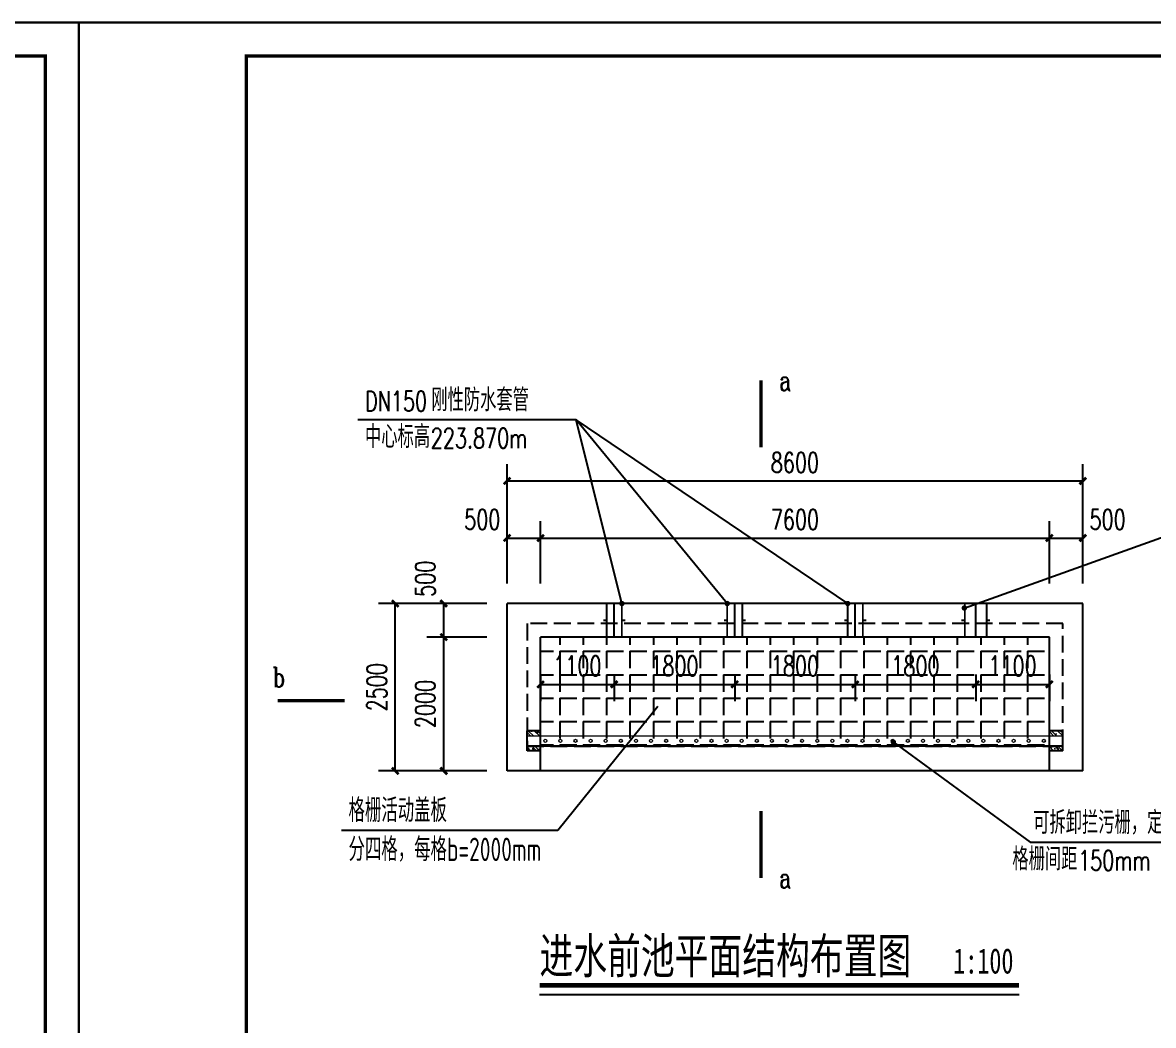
# Model space of a CAD drawing. Header units: millimetres. Extents: x -725 to 2274960, y -506 to 2980382.
# Drawn here: x 2116443 to 2133333, y 2601241 to 2616214 of the extents above; entities that cross this region are included whole.
import ezdxf

# ---------------------------------------------------------------- set-up
doc = ezdxf.new("R2010")
doc.units = ezdxf.units.MM
doc.header["$LTSCALE"] = 1000
doc.linetypes.add('DASH', pattern=[0.35, 0.25, -0.1])
doc.linetypes.add('DOTE', pattern=[2.42, 2, -0.2, 0.02, -0.2])
for name, color, linetype in [('1', 1, 'Continuous'), ('AXIS', 3, 'Continuous'), ('DIM_LEAD', 3, 'Continuous'), ('DIM_SYMB', 3, 'Continuous'), ('DOTE', 1, 'DOTE'), ('PUB_DIM', 3, 'Continuous'), ('PUB_TITLE', 4, 'Continuous'), ('TWT_DIM', 3, 'Continuous'), ('TWT_SYMB', 3, 'Continuous'), ('线框', 2, 'Continuous'), ('细线', 4, 'Continuous'), ('轮廓线', 2, 'Continuous'), ('附属构件', 6, 'Continuous')]:
    doc.layers.add(name, color=color, linetype=linetype)
doc.layers.add('文字', color=4, linetype='Continuous', lineweight=0)
doc.styles.add('_TCH_DIM', font='SIMPLEX', dxfattribs={"bigfont": 'GBCBIG'})
doc.styles.add('_TCH_DIM_T3', font='SIMPLEX', dxfattribs={"width": 0.705882, "bigfont": 'GBCBIG'})
doc.styles.add('_TCH_LABEL', font='COMPLEX', dxfattribs={"bigfont": 'GBCBIG'})
doc.styles.add('biaotilan', font='', dxfattribs={"width": 0.7})
doc.styles.add('TSSD_Rein', font='tssdeng.shx', dxfattribs={"width": 0.7, "bigfont": 'hztxt.shx'})
doc.styles.get('biaotilan').set_extended_font_data('SimSun')
doc.dimstyles.new('_TCH_ARCH&&100', dxfattribs={"dimtxt": 297.5, "dimasz": 100, "dimexe": 250, "dimexo": 300, "dimgap": 126.25, "dimtad": 1, "dimdec": 0, "dimzin": 0, "dimdsep": 46, "dimtxsty": '_TCH_DIM_T3', "dimblk": 'ARCHTICK', "dimcen": 0.09, "dimclrt": 7, "dimazin": 2, "dimtfac": 1, "dimtdec": 0, "dimtix": 1, "dimtmove": 2, "dimatfit": 3, "dimfxl": 75, "dimtolj": 1, "dimtzin": 0, "dimarcsym": 0})
doc.dimstyles.new('_TWT_ARCH&&100', dxfattribs={"dimtxt": 297.5, "dimasz": 100, "dimexe": 250, "dimexo": 300, "dimgap": 126.25, "dimtad": 1, "dimdec": 0, "dimzin": 0, "dimdsep": 46, "dimtxsty": '_TCH_DIM_T3', "dimblk": 'ARCHTICK', "dimcen": 0.09, "dimclrt": 7, "dimazin": 2, "dimtfac": 1, "dimtdec": 0, "dimtix": 1, "dimtmove": 2, "dimatfit": 3, "dimfxl": 75, "dimtolj": 1, "dimtzin": 0, "dimarcsym": 0})

# ---------------------------------------------------------------- blocks, each defined once
blk = doc.blocks.new('HAYJZ A3')
blk.add_lwpolyline([(4975, -403417), (46975, -403417), (46975, -433117), (4975, -433117), (4975, -403417)])
at = {"const_width": 50}
blk.add_lwpolyline([(7475, -403917), (46475, -403917), (46475, -432617), (7475, -432617), (7475, -403917)], dxfattribs=at)
at = {"layer": 'PUB_TITLE'}
blk.add_lwpolyline([(4975, -433117), (46975, -433117), (46975, -403417), (4975, -403417)], close=True, dxfattribs=at)
blk = doc.blocks.new('_ArchTick')
at = {"color": 0, "linetype": 'ByBlock', "const_width": 0.4}
blk.add_lwpolyline([(-0.5, -0.5), (0.5, 0.5)], dxfattribs=at)
blk = doc.blocks.new('*D397')
at = {"layer": 'Defpoints', "color": 0, "transparency": 16777216}
for p in [(2124179, 2608518), (2123679, 2607540), (2124179, 2607540)]:
    blk.add_point(p, dxfattribs=at)
at = {"layer": 'PUB_DIM', "color": 0, "lineweight": -2, "transparency": 16777216}
for p, q in [((2123679, 2607840), (2123679, 2608768)), ((2124179, 2607840), (2124179, 2608768)), ((2123679, 2608518), (2124179, 2608518))]:
    blk.add_line(p, q, dxfattribs=at)
at = {"layer": 'PUB_DIM', "color": 0, "lineweight": -2, "transparency": 16777216, "xscale": 100, "yscale": 100, "zscale": 100, "rotation": 180}
blk.add_blockref('_ArchTick', (2123679, 2608518), dxfattribs=at)
at = {"layer": 'PUB_DIM', "color": 0, "lineweight": -2, "transparency": 16777216, "xscale": 100, "yscale": 100, "zscale": 100}
blk.add_blockref('_ArchTick', (2124179, 2608518), dxfattribs=at)
at = {"layer": 'PUB_DIM', "color": 7, "transparency": 16777216, "insert": (2123309, 2608793), "char_height": 297.5, "attachment_point": 5, "style": '_TCH_DIM_T3'}
blk.add_mtext('\\A1;500', dxfattribs=at)
blk = doc.blocks.new('*D398')
at = {"layer": 'Defpoints', "color": 0, "transparency": 16777216}
for p in [(2131779, 2608518), (2124179, 2607540), (2131779, 2607540)]:
    blk.add_point(p, dxfattribs=at)
at = {"layer": 'PUB_DIM', "color": 0, "lineweight": -2, "transparency": 16777216}
for p, q in [((2124179, 2607840), (2124179, 2608768)), ((2131779, 2607840), (2131779, 2608768)), ((2124179, 2608518), (2131779, 2608518))]:
    blk.add_line(p, q, dxfattribs=at)
at = {"layer": 'PUB_DIM', "color": 0, "lineweight": -2, "transparency": 16777216, "xscale": 100, "yscale": 100, "zscale": 100, "rotation": 180}
blk.add_blockref('_ArchTick', (2124179, 2608518), dxfattribs=at)
at = {"layer": 'PUB_DIM', "color": 0, "lineweight": -2, "transparency": 16777216, "xscale": 100, "yscale": 100, "zscale": 100}
blk.add_blockref('_ArchTick', (2131779, 2608518), dxfattribs=at)
at = {"layer": 'PUB_DIM', "color": 7, "transparency": 16777216, "insert": (2127979, 2608793), "char_height": 297.5, "attachment_point": 5, "style": '_TCH_DIM_T3'}
blk.add_mtext('\\A1;7600', dxfattribs=at)
blk = doc.blocks.new('*D399')
at = {"layer": 'Defpoints', "color": 0, "transparency": 16777216}
for p in [(2132279, 2608518), (2131779, 2607540), (2132279, 2607540)]:
    blk.add_point(p, dxfattribs=at)
at = {"layer": 'PUB_DIM', "color": 0, "lineweight": -2, "transparency": 16777216}
for p, q in [((2131779, 2607840), (2131779, 2608768)), ((2132279, 2607840), (2132279, 2608768)), ((2131779, 2608518), (2132279, 2608518))]:
    blk.add_line(p, q, dxfattribs=at)
at = {"layer": 'PUB_DIM', "color": 0, "lineweight": -2, "transparency": 16777216, "xscale": 100, "yscale": 100, "zscale": 100, "rotation": 180}
blk.add_blockref('_ArchTick', (2131779, 2608518), dxfattribs=at)
at = {"layer": 'PUB_DIM', "color": 0, "lineweight": -2, "transparency": 16777216, "xscale": 100, "yscale": 100, "zscale": 100}
blk.add_blockref('_ArchTick', (2132279, 2608518), dxfattribs=at)
at = {"layer": 'PUB_DIM', "color": 7, "transparency": 16777216, "insert": (2132649, 2608793), "char_height": 297.5, "attachment_point": 5, "style": '_TCH_DIM_T3'}
blk.add_mtext('\\A1;500', dxfattribs=at)
blk = doc.blocks.new('*D400')
at = {"layer": 'Defpoints', "color": 0, "transparency": 16777216}
for p in [(2122733, 2607540), (2123679, 2607540), (2123679, 2607040)]:
    blk.add_point(p, dxfattribs=at)
at = {"layer": 'PUB_DIM', "color": 0, "lineweight": -2, "transparency": 16777216}
for p, q in [((2123379, 2607540), (2122483, 2607540)), ((2122733, 2607040), (2122733, 2607540)), ((2123379, 2607040), (2122483, 2607040))]:
    blk.add_line(p, q, dxfattribs=at)
at = {"layer": 'PUB_DIM', "color": 0, "lineweight": -2, "transparency": 16777216, "xscale": 100, "yscale": 100, "zscale": 100}
for p, rotation in [((2122733, 2607540), 90), ((2122733, 2607040), 270)]:
    blk.add_blockref('_ArchTick', p, dxfattribs=dict(at, rotation=rotation))
at = {"layer": 'PUB_DIM', "color": 7, "transparency": 16777216, "insert": (2122458, 2607910), "char_height": 297.5, "attachment_point": 5, "rotation": 90, "style": '_TCH_DIM_T3'}
blk.add_mtext('\\A1;500', dxfattribs=at)
blk = doc.blocks.new('*D401')
at = {"layer": 'Defpoints', "color": 0, "transparency": 16777216}
for p in [(2122733, 2607040), (2123679, 2607040), (2123679, 2605040)]:
    blk.add_point(p, dxfattribs=at)
at = {"layer": 'PUB_DIM', "color": 0, "lineweight": -2, "transparency": 16777216}
for p, q in [((2123379, 2607040), (2122483, 2607040)), ((2122733, 2605040), (2122733, 2607040)), ((2123379, 2605040), (2122483, 2605040))]:
    blk.add_line(p, q, dxfattribs=at)
at = {"layer": 'PUB_DIM', "color": 0, "lineweight": -2, "transparency": 16777216, "xscale": 100, "yscale": 100, "zscale": 100}
for p, rotation in [((2122733, 2607040), 90), ((2122733, 2605040), 270)]:
    blk.add_blockref('_ArchTick', p, dxfattribs=dict(at, rotation=rotation))
at = {"layer": 'PUB_DIM', "color": 7, "transparency": 16777216, "insert": (2122458, 2606040), "char_height": 297.5, "attachment_point": 5, "rotation": 90, "style": '_TCH_DIM_T3'}
blk.add_mtext('\\A1;2000', dxfattribs=at)
blk = doc.blocks.new('*D412')
at = {"layer": 'Defpoints', "color": 0, "transparency": 16777216}
for p in [(2122009, 2607540), (2123679, 2607540), (2123679, 2605040)]:
    blk.add_point(p, dxfattribs=at)
at = {"layer": 'PUB_DIM', "color": 0, "lineweight": -2, "transparency": 16777216}
for p, q in [((2123379, 2607540), (2121759, 2607540)), ((2122009, 2605040), (2122009, 2607540)), ((2123379, 2605040), (2121759, 2605040))]:
    blk.add_line(p, q, dxfattribs=at)
at = {"layer": 'PUB_DIM', "color": 0, "lineweight": -2, "transparency": 16777216, "xscale": 100, "yscale": 100, "zscale": 100}
for p, rotation in [((2122009, 2607540), 90), ((2122009, 2605040), 270)]:
    blk.add_blockref('_ArchTick', p, dxfattribs=dict(at, rotation=rotation))
at = {"layer": 'PUB_DIM', "color": 7, "transparency": 16777216, "insert": (2121734, 2606290), "char_height": 297.5, "attachment_point": 5, "rotation": 90, "style": '_TCH_DIM_T3'}
blk.add_mtext('\\A1;2500', dxfattribs=at)
blk = doc.blocks.new('*D413')
at = {"layer": 'Defpoints', "color": 0, "transparency": 16777216}
for p in [(2132279, 2609370), (2123679, 2607540), (2132279, 2607540)]:
    blk.add_point(p, dxfattribs=at)
at = {"layer": 'PUB_DIM', "color": 0, "lineweight": -2, "transparency": 16777216}
for p, q in [((2123679, 2607840), (2123679, 2609620)), ((2132279, 2607840), (2132279, 2609620)), ((2123679, 2609370), (2132279, 2609370))]:
    blk.add_line(p, q, dxfattribs=at)
at = {"layer": 'PUB_DIM', "color": 0, "lineweight": -2, "transparency": 16777216, "xscale": 100, "yscale": 100, "zscale": 100, "rotation": 180}
blk.add_blockref('_ArchTick', (2123679, 2609370), dxfattribs=at)
at = {"layer": 'PUB_DIM', "color": 0, "lineweight": -2, "transparency": 16777216, "xscale": 100, "yscale": 100, "zscale": 100}
blk.add_blockref('_ArchTick', (2132279, 2609370), dxfattribs=at)
at = {"layer": 'PUB_DIM', "color": 7, "transparency": 16777216, "insert": (2127979, 2609645), "char_height": 297.5, "attachment_point": 5, "style": '_TCH_DIM_T3'}
blk.add_mtext('\\A1;8600', dxfattribs=at)
blk = doc.blocks.new('*D414')
at = {"layer": 'Defpoints', "color": 0, "transparency": 16777216}
for p in [(2130679, 2606779), (2131779, 2606779), (2131779, 2606333)]:
    blk.add_point(p, dxfattribs=at)
at = {"layer": 'TWT_DIM', "color": 0, "lineweight": -2, "transparency": 16777216}
for p, q in [((2130679, 2606479), (2130679, 2606083)), ((2131779, 2606479), (2131779, 2606083)), ((2130679, 2606333), (2131779, 2606333))]:
    blk.add_line(p, q, dxfattribs=at)
at = {"layer": 'TWT_DIM', "color": 0, "lineweight": -2, "transparency": 16777216, "xscale": 100, "yscale": 100, "zscale": 100, "rotation": 180}
blk.add_blockref('_ArchTick', (2130679, 2606333), dxfattribs=at)
at = {"layer": 'TWT_DIM', "color": 0, "lineweight": -2, "transparency": 16777216, "xscale": 100, "yscale": 100, "zscale": 100}
blk.add_blockref('_ArchTick', (2131779, 2606333), dxfattribs=at)
at = {"layer": 'TWT_DIM', "color": 7, "transparency": 16777216, "insert": (2131229, 2606608), "char_height": 297.5, "attachment_point": 5, "style": '_TCH_DIM_T3'}
blk.add_mtext('\\A1;1100', dxfattribs=at)
blk = doc.blocks.new('*D415')
at = {"layer": 'Defpoints', "color": 0, "transparency": 16777216}
for p in [(2128879, 2606779), (2130679, 2606779), (2130679, 2606333)]:
    blk.add_point(p, dxfattribs=at)
at = {"layer": 'TWT_DIM', "color": 0, "lineweight": -2, "transparency": 16777216}
for p, q in [((2128879, 2606479), (2128879, 2606083)), ((2130679, 2606479), (2130679, 2606083)), ((2128879, 2606333), (2130679, 2606333))]:
    blk.add_line(p, q, dxfattribs=at)
at = {"layer": 'TWT_DIM', "color": 0, "lineweight": -2, "transparency": 16777216, "xscale": 100, "yscale": 100, "zscale": 100, "rotation": 180}
blk.add_blockref('_ArchTick', (2128879, 2606333), dxfattribs=at)
at = {"layer": 'TWT_DIM', "color": 0, "lineweight": -2, "transparency": 16777216, "xscale": 100, "yscale": 100, "zscale": 100}
blk.add_blockref('_ArchTick', (2130679, 2606333), dxfattribs=at)
at = {"layer": 'TWT_DIM', "color": 7, "transparency": 16777216, "insert": (2129779, 2606608), "char_height": 297.5, "attachment_point": 5, "style": '_TCH_DIM_T3'}
blk.add_mtext('\\A1;1800', dxfattribs=at)
blk = doc.blocks.new('*D416')
at = {"layer": 'Defpoints', "color": 0, "transparency": 16777216}
for p in [(2127079, 2606779), (2128879, 2606779), (2128879, 2606333)]:
    blk.add_point(p, dxfattribs=at)
at = {"layer": 'TWT_DIM', "color": 0, "lineweight": -2, "transparency": 16777216}
for p, q in [((2127079, 2606479), (2127079, 2606083)), ((2128879, 2606479), (2128879, 2606083)), ((2127079, 2606333), (2128879, 2606333))]:
    blk.add_line(p, q, dxfattribs=at)
at = {"layer": 'TWT_DIM', "color": 0, "lineweight": -2, "transparency": 16777216, "xscale": 100, "yscale": 100, "zscale": 100, "rotation": 180}
blk.add_blockref('_ArchTick', (2127079, 2606333), dxfattribs=at)
at = {"layer": 'TWT_DIM', "color": 0, "lineweight": -2, "transparency": 16777216, "xscale": 100, "yscale": 100, "zscale": 100}
blk.add_blockref('_ArchTick', (2128879, 2606333), dxfattribs=at)
at = {"layer": 'TWT_DIM', "color": 7, "transparency": 16777216, "insert": (2127979, 2606608), "char_height": 297.5, "attachment_point": 5, "style": '_TCH_DIM_T3'}
blk.add_mtext('\\A1;1800', dxfattribs=at)
blk = doc.blocks.new('*D417')
at = {"layer": 'Defpoints', "color": 0, "transparency": 16777216}
for p in [(2125279, 2606779), (2127079, 2606779), (2127079, 2606333)]:
    blk.add_point(p, dxfattribs=at)
at = {"layer": 'TWT_DIM', "color": 0, "lineweight": -2, "transparency": 16777216}
for p, q in [((2125279, 2606479), (2125279, 2606083)), ((2127079, 2606479), (2127079, 2606083)), ((2125279, 2606333), (2127079, 2606333))]:
    blk.add_line(p, q, dxfattribs=at)
at = {"layer": 'TWT_DIM', "color": 0, "lineweight": -2, "transparency": 16777216, "xscale": 100, "yscale": 100, "zscale": 100, "rotation": 180}
blk.add_blockref('_ArchTick', (2125279, 2606333), dxfattribs=at)
at = {"layer": 'TWT_DIM', "color": 0, "lineweight": -2, "transparency": 16777216, "xscale": 100, "yscale": 100, "zscale": 100}
blk.add_blockref('_ArchTick', (2127079, 2606333), dxfattribs=at)
at = {"layer": 'TWT_DIM', "color": 7, "transparency": 16777216, "insert": (2126179, 2606608), "char_height": 297.5, "attachment_point": 5, "style": '_TCH_DIM_T3'}
blk.add_mtext('\\A1;1800', dxfattribs=at)
blk = doc.blocks.new('*D418')
at = {"layer": 'Defpoints', "color": 0, "transparency": 16777216}
for p in [(2124179, 2606779), (2125279, 2606779), (2125279, 2606333)]:
    blk.add_point(p, dxfattribs=at)
at = {"layer": 'TWT_DIM', "color": 0, "lineweight": -2, "transparency": 16777216}
for p, q in [((2124179, 2606479), (2124179, 2606083)), ((2125279, 2606479), (2125279, 2606083)), ((2124179, 2606333), (2125279, 2606333))]:
    blk.add_line(p, q, dxfattribs=at)
at = {"layer": 'TWT_DIM', "color": 0, "lineweight": -2, "transparency": 16777216, "xscale": 100, "yscale": 100, "zscale": 100, "rotation": 180}
blk.add_blockref('_ArchTick', (2124179, 2606333), dxfattribs=at)
at = {"layer": 'TWT_DIM', "color": 0, "lineweight": -2, "transparency": 16777216, "xscale": 100, "yscale": 100, "zscale": 100}
blk.add_blockref('_ArchTick', (2125279, 2606333), dxfattribs=at)
at = {"layer": 'TWT_DIM', "color": 7, "transparency": 16777216, "insert": (2124729, 2606608), "char_height": 297.5, "attachment_point": 5, "style": '_TCH_DIM_T3'}
blk.add_mtext('\\A1;1100', dxfattribs=at)

msp = doc.modelspace()

# ---------------------------------------------------------------- hatches: boundary and pattern name
h = msp.add_hatch()
h.set_pattern_fill('ANGLE', color=8, scale=100, angle=-90)
h.set_pattern_definition([(270, (2211779.04, 2863176.08), (349.25, -6e-14), [254, -95.25]), (360, (2211779.04, 2863176.08), (9e-14, 349.25), [254, -95.25])])
h.paths.add_polyline_path([(2131779.091, 2607040.0374), (2131779.091, 2605409.7721), (2124179.091, 2605409.7721), (2124179.091, 2607040.0374)])
at = {"layer": '细线', "linetype": 'Continuous', "lineweight": 0, "ltscale": 0.5}
h = msp.add_hatch(dxfattribs=at)
h.set_pattern_fill('AR-CONC', color=8, angle=-90)
h.set_pattern_definition([(320, (2171249.42, 2610517.13), (-15.9391, -182.18467), [19.05, -209.55]), (265, (2171249.42, 2610517.13), (191.05685, 35.2434), [15.24, -167.6406]), (10.45144, (2171248.1, 2610501.95), (175.11775, -146.94125), [16.19, -178.09024]), (316.1842, (2171300.22, 2610517.13), (-42.0423, -271.079), [28.575, -314.325]), (6.63556, (2171296.72, 2610494.54), (247.4261, -237.4041), [24.285, -267.1356]), (261.18415, (2171300.22, 2610517.13), (247.4261, -237.4041), [22.86, -251.4597]), (291, (2171287.52, 2610491.73), (-102.2652, -151.6144), [19.05, -209.55]), (236, (2171287.52, 2610491.73), (184.188, -61.802), [15.24, -167.64]), (341.45144, (2171279, 2610479.1), (81.9228, -213.4164), [16.19, -178.08994]), (307.5, (2171249.42, 2610517.13), (84.55504, -3.0886), [0, -165.608, 0, -170.18, 0, -168.275]), (277.5, (2171249.42, 2610517.13), (100.18057, -66.81966), [0, -97.028, 0, -161.798, 0, -64.135]), (237.5, (2171249.42, 2610573.77), (-5.72874, -135.5906), [0, -63.5, 0, -198.12, 0, -262.89]), (227.5, (2171249.42, 2610599.17), (25.4265, -148.12918), [0, -82.55, 0, -131.572, 0, -186.69])])
h.paths.add_polyline_path([(2124179.091, 2605640.0374), (2124179.091, 2605559.7721), (2123979.091, 2605559.7721), (2123979.091, 2605640.0374)])
h.paths.add_polyline_path([(2124179.091, 2605409.7721), (2124179.091, 2605340.0374), (2123979.091, 2605340.0374), (2123979.091, 2605409.7721)])
h = msp.add_hatch(dxfattribs=at)
h.set_pattern_fill('ANSI32', color=8, scale=10, angle=-90)
h.set_pattern_definition([(315, (2171249.42, 2610517.13), (67.35192, 67.35192), []), (315, (2171249.42, 2610472.23), (67.35192, 67.35192), [])])
h.paths.add_polyline_path([(2124179.091, 2605409.7721), (2124179.091, 2605340.0374), (2123979.091, 2605340.0374), (2123979.091, 2605409.7721)])
h.paths.add_polyline_path([(2124179.091, 2605640.0374), (2124179.091, 2605559.7721), (2123979.091, 2605559.7721), (2123979.091, 2605640.0374)])
h = msp.add_hatch(dxfattribs=at)
h.set_pattern_fill('AR-CONC', color=8, angle=-90)
h.set_pattern_definition([(320, (2184049.42, 2610517.13), (-15.9391, -182.18467), [19.05, -209.55]), (265, (2184049.42, 2610517.13), (191.05685, 35.2434), [15.24, -167.6406]), (10.45144, (2184048.1, 2610501.95), (175.11775, -146.94125), [16.19, -178.09024]), (316.1842, (2184100.22, 2610517.13), (-42.0423, -271.079), [28.575, -314.325]), (6.63556, (2184096.72, 2610494.54), (247.4261, -237.4041), [24.285, -267.1356]), (261.18415, (2184100.22, 2610517.13), (247.4261, -237.4041), [22.86, -251.4597]), (291, (2184087.52, 2610491.73), (-102.2652, -151.6144), [19.05, -209.55]), (236, (2184087.52, 2610491.73), (184.18797, -61.802), [15.24, -167.64]), (341.45144, (2184079, 2610479.1), (81.92277, -213.4164), [16.19, -178.08994]), (307.5, (2184049.42, 2610517.13), (84.55504, -3.0886), [0, -165.608, 0, -170.18, 0, -168.275]), (277.5, (2184049.42, 2610517.13), (100.18057, -66.81966), [0, -97.028, 0, -161.798, 0, -64.135]), (237.5, (2184049.42, 2610573.77), (-5.72874, -135.590595), [0, -63.5, 0, -198.12, 0, -262.89]), (227.5, (2184049.42, 2610599.17), (25.4265, -148.12918), [0, -82.55, 0, -131.572, 0, -186.69])])
h.paths.add_polyline_path([(2131979.091, 2605640.0374), (2131979.091, 2605559.7721), (2131779.091, 2605559.7721), (2131779.091, 2605640.0374)])
h.paths.add_polyline_path([(2131979.091, 2605409.7721), (2131979.091, 2605340.0374), (2131779.091, 2605340.0374), (2131779.091, 2605409.7721)])
h = msp.add_hatch(dxfattribs=at)
h.set_pattern_fill('ANSI32', color=8, scale=10, angle=-90)
h.set_pattern_definition([(315, (2184049.42, 2610517.13), (67.35192, 67.35192), []), (315, (2184049.42, 2610472.23), (67.35192, 67.35192), [])])
h.paths.add_polyline_path([(2131979.091, 2605409.7721), (2131979.091, 2605340.0374), (2131779.091, 2605340.0374), (2131779.091, 2605409.7721)])
h.paths.add_polyline_path([(2131979.091, 2605640.0374), (2131979.091, 2605559.7721), (2131779.091, 2605559.7721), (2131779.091, 2605640.0374)])

# ---------------------------------------------------------------- linework, layer by layer
at = {"layer": '1'}
for p, q in [((2123979.091, 2605340.0374), (2123979.091, 2605640.0374)), ((2131979.091, 2605340.0374), (2131979.091, 2605640.0374))]:
    msp.add_line(p, q, dxfattribs=at)
at = {"layer": 'AXIS'}
for p, q in [((2129449.8533, 2605469.3135), (2131492.8516, 2603976.3771)), ((2131492.8516, 2603976.3771), (2134799.5778, 2603976.3771))]:
    msp.add_line(p, q, dxfattribs=at)
at = {"layer": 'AXIS', "const_width": 40}
msp.add_lwpolyline([(2129433.7054, 2605481.1137, 1), (2129466.0012, 2605457.5133, 1)], format="xyb", close=True, dxfattribs=at)
at = {"layer": 'DIM_LEAD'}
for p, q in [((2125932.4873, 2606000.7952), (2124437.2331, 2604148.8175)), ((2124437.2331, 2604148.8175), (2121206.0159, 2604148.8175))]:
    msp.add_line(p, q, dxfattribs=at)
at = {"layer": 'DIM_SYMB'}
for points, const_width in [([(2127469.5457, 2609871.2438), (2127469.5457, 2610871.2438)], 50), ([(2120254.2951, 2606088.8036), (2121254.2951, 2606088.8036)], 50), ([(2127469.5457, 2603442.6338), (2127469.5457, 2604442.6338)], 50), ([(2124163.5542, 2601839.8594), (2131326.7609, 2601839.8594)], 70)]:
    msp.add_lwpolyline(points, dxfattribs=dict(at, const_width=const_width))
msp.add_lwpolyline([(2124163.5542, 2601699.8594), (2131326.7609, 2601699.8594)], dxfattribs=at)
at = {"layer": 'DOTE'}
for points in [[(2125279.091, 2607040.0374), (2125279.091, 2607540.0374)], [(2127079.091, 2607040.0374), (2127079.091, 2607540.0374)], [(2128879.091, 2607040.0374), (2128879.091, 2607540.0374)], [(2130679.091, 2607040.0374), (2130679.091, 2607540.0374)]]:
    msp.add_lwpolyline(points, dxfattribs=at)
at = {"layer": 'TWT_SYMB'}
for p, q in [((2124713.6334, 2610283.8065), (2121452.1448, 2610283.8065)), ((2126966.9339, 2607540.3205), (2124713.6334, 2610283.8065)), ((2125393.812, 2607540.0374), (2124713.6334, 2610283.8065)), ((2128766.9339, 2607540.0374), (2124713.6334, 2610283.8065)), ((2130508.4234, 2607473.0395), (2133579.493, 2608572.0953))]:
    msp.add_line(p, q, dxfattribs=at)
at = {"layer": 'TWT_SYMB', "const_width": 40}
for points in [[(2125398.6244, 2607520.625, 1), (2125388.9997, 2607559.4498, 1)], [(2126979.6278, 2607524.8652, 1), (2126954.2401, 2607555.7758, 1)], [(2128783.4961, 2607528.8261, 1), (2128750.3717, 2607551.2487, 1)], [(2130489.593, 2607466.3005, 1), (2130527.2539, 2607479.7784, 1)]]:
    msp.add_lwpolyline(points, format="xyb", close=True, dxfattribs=at)
at = {"layer": '文字', "lineweight": 0, "ltscale": 1000}
msp.add_line((2131979.091, 2605559.7721), (2123979.091, 2605559.7721), dxfattribs=at)
at = {"layer": '文字', "lineweight": 0}
for centre in [(2124250.3882, 2605490.0374), (2124476.0126, 2605490.0374), (2124701.637, 2605490.0374), (2124927.2614, 2605490.0374), (2125152.8858, 2605490.0374), (2125378.5102, 2605490.0374), (2125604.1346, 2605490.0374), (2125829.7591, 2605490.0374), (2126055.3835, 2605490.0374), (2126281.0079, 2605490.0374), (2126506.6323, 2605490.0374), (2126732.2567, 2605490.0374), (2126957.8811, 2605490.0374), (2127183.5055, 2605490.0374), (2127409.13, 2605490.0374), (2127634.7544, 2605490.0374), (2127860.3788, 2605490.0374), (2128086.0032, 2605490.0374), (2128311.6276, 2605490.0374), (2128537.252, 2605490.0374), (2128762.8765, 2605490.0374), (2128988.5009, 2605490.0374), (2129214.1253, 2605490.0374), (2129439.7497, 2605490.0374), (2129665.3741, 2605490.0374), (2129890.9985, 2605490.0374), (2130116.6229, 2605490.0374), (2130342.2474, 2605490.0374), (2130567.8718, 2605490.0374), (2130793.4962, 2605490.0374), (2131019.1206, 2605490.0374), (2131244.745, 2605490.0374), (2131470.3694, 2605490.0374), (2131695.9938, 2605490.0374)]:
    msp.add_circle(centre, 23.0556, dxfattribs=at)
at = {"layer": '线框', "lineweight": -3}
msp.add_line((2131979.091, 2605409.7721), (2123979.091, 2605409.7721), dxfattribs=at)
at = {"layer": '轮廓线'}
for p, q in [((2132279.091, 2607540.0374), (2123679.091, 2607540.0374)), ((2123679.091, 2605040.0374), (2123679.091, 2607540.0374)), ((2132279.091, 2605040.0374), (2132279.091, 2607540.0374)), ((2131779.091, 2607040.0374), (2124179.091, 2607040.0374)), ((2124179.091, 2605040.0374), (2124179.091, 2607040.0374)), ((2131779.091, 2605040.0374), (2131779.091, 2607040.0374))]:
    msp.add_line(p, q, dxfattribs=at)
at = {"layer": '轮廓线', "flags": 128}
for points in [[(2123679.091, 2605040.0374), (2123679.091, 2607540.0374)], [(2132279.091, 2605040.0374), (2132279.091, 2607540.0374)]]:
    msp.add_lwpolyline(points, dxfattribs=at)
at = {"layer": '轮廓线', "linetype": 'DASH'}
msp.add_lwpolyline([(2131979.091, 2605409.7721), (2131979.091, 2607240.0374), (2123979.091, 2607240.0374), (2123979.091, 2605409.7721)], close=True, dxfattribs=at)
at = {"layer": '轮廓线'}
for points in [[(2124179.091, 2605640.0374), (2123979.091, 2605640.0374)], [(2131979.091, 2605640.0374), (2131779.091, 2605640.0374)], [(2124179.091, 2605340.0374), (2123979.091, 2605340.0374)], [(2131979.091, 2605340.0374), (2131779.091, 2605340.0374)], [(2132279.091, 2605040.0374), (2123679.091, 2605040.0374)]]:
    msp.add_lwpolyline(points, dxfattribs=at)
at = {"layer": '附属构件', "const_width": 27.5}
for points in [[(2125166.9339, 2607540.3207), (2125166.9339, 2607040.0376)], [(2125393.812, 2607540.3207), (2125393.8121, 2607040.0376)], [(2126966.9339, 2607540.3205), (2126966.9339, 2607040.0374)], [(2127193.812, 2607540.3205), (2127193.8121, 2607040.0374)], [(2128766.9339, 2607540.3205), (2128766.9339, 2607040.0374)], [(2128993.812, 2607540.3205), (2128993.8121, 2607040.0374)], [(2130515.6519, 2607540.3205), (2130515.6519, 2607040.0374)], [(2130842.53, 2607540.3205), (2130842.5301, 2607040.0374)], [(2125166.9339, 2607290.1792), (2125116.9339, 2607290.1792)], [(2125393.8121, 2607290.1792), (2125443.8121, 2607290.1792)], [(2126966.9339, 2607290.1789), (2126916.9339, 2607290.1789)], [(2127193.8121, 2607290.1789), (2127243.8121, 2607290.1789)], [(2128766.9339, 2607290.1789), (2128716.9339, 2607290.1789)], [(2128993.8121, 2607290.1789), (2129043.8121, 2607290.1789)], [(2130515.6519, 2607290.1789), (2130465.6519, 2607290.1789)], [(2130842.5301, 2607290.1789), (2130892.5301, 2607290.1789)]]:
    msp.add_lwpolyline(points, dxfattribs=at)

# ---------------------------------------------------------------- block references
for p in [(2070308.4813, 3019631.2319), (2112308.4813, 3019631.2319)]:
    msp.add_blockref('HAYJZ A3', p)

# ---------------------------------------------------------------- texts
at = {"layer": 'AXIS', "color": 7, "style": '_TCH_DIM'}
for s, height, p in [('可拆卸拦污栅，定期人工清掏', 337.588652, (2131537.131, 2604099.9941)), ('格栅间距', 337.58865, (2131225.8544, 2603554.8877))]:
    msp.add_text(s, height=height, dxfattribs=at).set_placement(p)
at = {"layer": 'AXIS', "color": 7, "style": '_TCH_DIM', "width": 0.705882}
msp.add_text('150mm', height=297.5, dxfattribs=at).set_placement((2132208.8331, 2603554.8877))
at = {"layer": 'DIM_LEAD', "color": 7, "style": 'TSSD_Rein', "width": 0.7}
for s, p in [('格栅活动盖板', (2121311.0159, 2604276.9793)), ('分四格，每格', (2121311.0159, 2603693.8175)), ('b=2000mm', (2122781.0159, 2603693.8175))]:
    msp.add_text(s, height=350, dxfattribs=at).set_placement(p)
at = {"layer": 'DIM_SYMB', "color": 7}
for s, height, style, width, p in [('a', 297.5, '_TCH_LABEL', 0.705882, (2127744.5457, 2610722.4938)), ('b', 297.5, '_TCH_LABEL', 0.705882, (2120174.2951, 2606290.0536)), ('a', 297.5, '_TCH_LABEL', 0.705882, (2127744.5457, 2603293.8838)), ('进水前池平面结构布置图', 528.691983, 'biaotilan', 0.7, (2124163.5542, 2602014.8463)), ('1:100', 377.63713, 'biaotilan', 0.7, (2130343.6386, 2602014.8463))]:
    msp.add_text(s, height=height, dxfattribs=dict(at, style=style, width=width)).set_placement(p)
at = {"layer": 'TWT_SYMB', "color": 7, "style": '_TCH_DIM', "width": 0.705882}
for s, p in [('DN150', (2121557.1448, 2610411.147)), ('223.870m', (2122540.1235, 2609862.3172))]:
    msp.add_text(s, height=297.5, dxfattribs=at).set_placement(p)
at = {"layer": 'TWT_SYMB', "color": 7, "style": '_TCH_DIM'}
for s, p in [('刚性防水套管', (2122547.1448, 2610411.147)), ('中心标高', (2121557.1448, 2609862.3172))]:
    msp.add_text(s, height=337.58865, dxfattribs=at).set_placement(p)

# ---------------------------------------------------------------- dimensions: what is measured, and where the dimension line sits
at = {"layer": 'PUB_DIM'}
for p1, p2, distance, picture, middle in [((2123679.091, 2607540.0374), (2132279.091, 2607540.0374), 1829.7506, '*D413', (2127979.091, 2609644.7879)), ((2124179.091, 2607540.0374), (2131779.091, 2607540.0374), 978.0785, '*D398', (2127979.091, 2608793.1159)), ((2123679.091, 2605040.0374), (2123679.091, 2607540.0374), 1669.6363, '*D412', (2121734.4547, 2606290.0374)), ((2123679.091, 2605040.0374), (2123679.091, 2607040.0374), 946.334, '*D401', (2122457.7569, 2606040.0374))]:
    dim = msp.add_aligned_dim(p1=p1, p2=p2, distance=distance, dimstyle='_TCH_ARCH&&100', dxfattribs=at)
    dim.commit()
    dim.dimension.update_dxf_attribs({"geometry": picture, "text_midpoint": middle})
for base, p1, p2, angle, picture, middle in [((2124179.091, 2608518.1159), (2123679.091, 2607540.0374), (2124179.091, 2607540.0374), 0, '*D397', (2123309.091, 2608793.1159)), ((2132279.091, 2608518.1159), (2131779.091, 2607540.0374), (2132279.091, 2607540.0374), 0, '*D399', (2132649.091, 2608793.1159)), ((2122732.7569, 2607540.0374), (2123679.091, 2607040.0374), (2123679.091, 2607540.0374), 90, '*D400', (2122457.7569, 2607910.0374))]:
    dim = msp.add_linear_dim(base=base, p1=p1, p2=p2, angle=angle, dimstyle='_TCH_ARCH&&100', dxfattribs=at)
    dim.commit()
    dim.dimension.update_dxf_attribs({"geometry": picture, "text_midpoint": middle, "dimtype": 161})
at = {"layer": 'TWT_DIM'}
for p1, p2, picture, middle in [((2124179.091, 2606779.3944), (2125279.091, 2606779.3944), '*D418', (2124729.091, 2606608.4334)), ((2125279.091, 2606779.3944), (2127079.091, 2606779.3944), '*D417', (2126179.091, 2606608.4334)), ((2127079.091, 2606779.3944), (2128879.091, 2606779.3944), '*D416', (2127979.091, 2606608.4334)), ((2128879.091, 2606779.3944), (2130679.091, 2606779.3944), '*D415', (2129779.091, 2606608.4334)), ((2130679.091, 2606779.3944), (2131779.091, 2606779.3944), '*D414', (2131229.091, 2606608.4334))]:
    dim = msp.add_aligned_dim(p1=p1, p2=p2, distance=-445.961, dimstyle='_TWT_ARCH&&100', dxfattribs=at)
    dim.commit()
    dim.dimension.update_dxf_attribs({"geometry": picture, "text_midpoint": middle})

doc.saveas('drawing.dxf')
